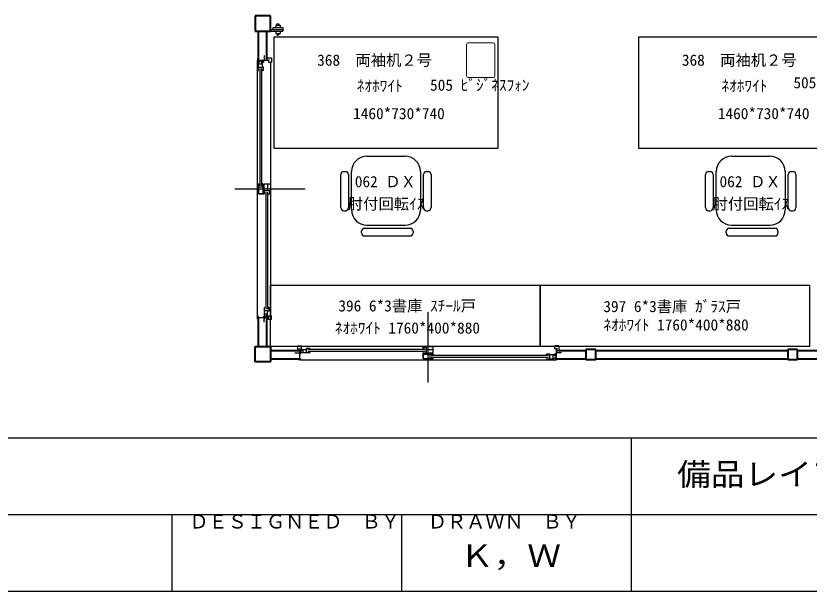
# Model space of a CAD drawing. Units: millimetres, scale not verified. Extents: x -9739 to 9926, y -7024 to 6958.
# Drawn here: x 413 to 5594, y -7024 to -3270 of the extents above; entities that cross this region are included whole.
import ezdxf
from ezdxf.enums import TextEntityAlignment as Align

# ---------------------------------------------------------------- set-up
doc = ezdxf.new("R2010")
doc.units = ezdxf.units.MM
doc.header["$LTSCALE"] = 50
for name, color, linetype, lineweight in [('0-0', 7, 'Continuous', 25), ('0-1', 7, 'Continuous', 25), ('0-4', 7, 'Continuous', 25)]:
    doc.layers.add(name, color=color, linetype=linetype, lineweight=lineweight)
doc.styles.add('ＭＳ ゴシック', font='')
doc.styles.get('ＭＳ ゴシック').set_extended_font_data('MS Gothic')

msp = doc.modelspace()

# ---------------------------------------------------------------- linework, layer by layer
at = {"layer": '0-0'}
for p, q in [((-9739.2, -6024.08), (9925.59, -6024.08)), ((4430.4, -6024.61), (4430.4, -7024.08)), ((-5654.4, -6524.08), (8997.97, -6524.08)), ((1430.4, -6524.39), (1430.4, -7024.08)), ((2930.4, -6524.39), (2930.4, -7024.08)), ((-9739.2, -7024.08), (9922.96, -7024.08))]:
    msp.add_line(p, q, dxfattribs=at)
at = {"layer": '0-1', "color": 2, "lineweight": 40}
for p, q in [((2076.47, -3270.3), (1976.47, -3270.3)), ((1976.47, -3270.3), (1976.47, -3370.3)), ((2076.47, -3370.3), (2076.47, -3270.3)), ((1976.47, -3370.3), (2076.47, -3370.3)), ((1996.47, -3560.3), (1996.47, -3370.3)), ((2051.47, -3560.3), (2051.47, -3370.3)), ((1996.47, -5428.3), (1996.47, -5238.3)), ((2051.47, -5428.3), (2051.47, -5238.3)), ((1976.47, -5428.3), (2076.47, -5428.3)), ((1976.47, -5528.3), (1976.47, -5428.3)), ((2076.47, -5428.3), (2076.47, -5528.3)), ((2076.47, -5453.3), (2266.47, -5453.3)), ((3944.47, -5453.3), (4134.47, -5453.3)), ((4134.47, -5448.3), (4134.47, -5513.3)), ((4199.47, -5448.3), (4134.47, -5448.3)), ((4199.47, -5513.3), (4199.47, -5448.3)), ((4199.47, -5453.3), (5453.47, -5453.3)), ((5453.47, -5448.3), (5453.47, -5513.3)), ((5518.47, -5448.3), (5453.47, -5448.3)), ((5518.47, -5513.3), (5518.47, -5448.3)), ((5518.47, -5453.3), (7576.47, -5453.3)), ((2076.47, -5528.3), (1976.47, -5528.3)), ((2076.47, -5508.3), (2266.47, -5508.3)), ((3944.47, -5508.3), (4134.47, -5508.3)), ((4134.47, -5513.3), (4199.47, -5513.3)), ((4199.47, -5508.3), (5453.47, -5508.3)), ((5453.47, -5513.3), (5518.47, -5513.3)), ((5518.47, -5508.3), (7576.47, -5508.3))]:
    msp.add_line(p, q, dxfattribs=at)
at = {"layer": '0-1'}
for p, q in [((2076.47, -3358.3), (2156.47, -3358.3)), ((2091.47, -3346.3), (2091.47, -3358.3)), ((2091.47, -3346.3), (2156.47, -3346.3)), ((2109.97, -3331.3), (2109.97, -3346.3)), ((2109.97, -3331.3), (2137.97, -3331.3)), ((2137.97, -3331.3), (2137.97, -3346.3)), ((2156.47, -3346.3), (2156.47, -3370.3)), ((2076.47, -3370.3), (2156.47, -3370.3)), ((2109.97, -3370.3), (2109.97, -3385.3)), ((2109.97, -3385.3), (2137.97, -3385.3)), ((2137.97, -3370.3), (2137.97, -3385.3)), ((1988.72, -3563.8), (1992.22, -3560.3)), ((1988.72, -3563.8), (1988.72, -5234.8)), ((1995.97, -3560.3), (1995.97, -3570.3)), ((1995.97, -3570.3), (1997.47, -3570.3)), ((2000.47, -3570.36), (1996.47, -3581.29)), ((2000.47, -3570.36), (2000.47, -3563.3)), ((2000.47, -3563.3), (2003.47, -3563.3)), ((2000.47, -3570.3), (2003.47, -3570.3)), ((2003.47, -3563.3), (2003.47, -3565.3)), ((2003.47, -3568.3), (2003.47, -3570.3)), ((2007.97, -3568.28), (2007.97, -3560.3)), ((2008.47, -3573.3), (2007.97, -3568.31)), ((2017.77, -3566.3), (2017.77, -3583)), ((2017.77, -3566.3), (2021.97, -3566.3)), ((2021.97, -3566.3), (2021.97, -3604.75)), ((2025.47, -3560.3), (2025.47, -3572.8)), ((2025.47, -3572.8), (2029.47, -3572.8)), ((2029.47, -3560.3), (2029.47, -3572.8)), ((2034.72, -3529.3), (2034.72, -3560.3)), ((2034.72, -3554.3), (2037.72, -3554.3)), ((2081.47, -3546.3), (2051.47, -3546.3)), ((2061.72, -3554.3), (2061.72, -3571.3)), ((2061.72, -3571.3), (2076.72, -3571.3)), ((2076.72, -3571.3), (2076.72, -5227.3)), ((2076.72, -3571.3), (2081.47, -3571.3)), ((2081.47, -3546.3), (2081.47, -3571.3)), ((1996.47, -3626.3), (1996.47, -3581.29)), ((1996.47, -3583), (2021.97, -3583)), ((1996.47, -3604.75), (2021.97, -3604.75)), ((1996.47, -3626.3), (1998.47, -3626.3)), ((2005.47, -3614.3), (2005.47, -4378.8)), ((2017.47, -3614.3), (2017.47, -4378.8)), ((2021.97, -3581.3), (2021.97, -3603.8)), ((2026.97, -3603.8), (2021.97, -3603.8)), ((2025.87, -3626.3), (2024.47, -3626.3)), ((2024.77, -3626.3), (2027.97, -3626.3)), ((1842.05, -4399.3), (2302.06, -4399.3)), ((1996.47, -4366.8), (1996.47, -4431.8)), ((1996.47, -4366.8), (1998.47, -4366.8)), ((2027.97, -4388.6), (1996.47, -4388.6)), ((2025.87, -4366.8), (2024.47, -4366.8)), ((2024.77, -4366.8), (2027.97, -4366.8)), ((2027.97, -4431.8), (2027.97, -4366.8)), ((2035.47, -4366.8), (2076.97, -4366.8)), ((2035.47, -4431.8), (2035.47, -4366.8)), ((2055.22, -4366.8), (2055.22, -4410.8)), ((2076.97, -4431.8), (2076.97, -4366.8)), ((2033.47, -4431.8), (1996.47, -4431.8)), ((2001.77, -4431.8), (2032.97, -4431.8)), ((2029.87, -4423.8), (2029.87, -4415.5)), ((2035.47, -4415.5), (2029.87, -4415.5)), ((2033.47, -4418.8), (2033.47, -4431.8)), ((2035.47, -4410.8), (2070.67, -4410.8)), ((2035.47, -4431.8), (2037.47, -4431.8)), ((2044.47, -4419.8), (2044.47, -5184.3)), ((2056.47, -4419.8), (2056.47, -5184.3)), ((2063.47, -4431.8), (2076.97, -4431.8)), ((2070.67, -4431.8), (2070.67, -4410.8)), ((2035.47, -5172.3), (2035.47, -5235.3)), ((2037.47, -5172.3), (2035.47, -5172.3)), ((2064.87, -5172.3), (2063.47, -5172.3)), ((2063.77, -5172.3), (2066.97, -5172.3)), ((2066.97, -5194.8), (2066.97, -5172.3)), ((2031.57, -5238.3), (2031.57, -5230.3)), ((2035.47, -5193.85), (2056.97, -5193.85)), ((2035.47, -5215.05), (2056.97, -5215.05)), ((2035.47, -5228.3), (2038.47, -5228.3)), ((2038.47, -5230.3), (2038.47, -5228.3)), ((2042.97, -5230.3), (2043.47, -5225.3)), ((2042.97, -5230.3), (2042.97, -5238.3)), ((2052.77, -5232.3), (2052.77, -5215.05)), ((2052.77, -5232.3), (2056.97, -5232.3)), ((2056.97, -5232.3), (2056.97, -5193.85)), ((2056.97, -5194.8), (2066.97, -5194.8)), ((2061.72, -5244.3), (2061.72, -5227.3)), ((2061.72, -5227.3), (2076.72, -5227.3)), ((2076.72, -5227.3), (2081.47, -5227.3)), ((2081.47, -5252.3), (2081.47, -5227.3)), ((3105.47, -5662.72), (3105.47, -5202.71)), ((1988.72, -5234.8), (1992.22, -5238.3)), ((1991.72, -5249.6), (1991.72, -5238.3)), ((1991.72, -5238.3), (2061.72, -5238.3)), ((2034.72, -5269.3), (2034.72, -5238.3)), ((2034.72, -5244.3), (2037.72, -5244.3)), ((2035.47, -5235.3), (2038.47, -5235.3)), ((2038.47, -5235.3), (2038.47, -5233.3)), ((2081.47, -5252.3), (2051.47, -5252.3)), ((2252.47, -5423.3), (2252.47, -5453.3)), ((2252.47, -5423.3), (2277.47, -5423.3)), ((2277.47, -5428.05), (2277.47, -5423.3)), ((2277.47, -5443.05), (2277.47, -5428.05)), ((3933.47, -5428.05), (2277.47, -5428.05)), ((2309.97, -5447.8), (2309.97, -5437.8)), ((2309.97, -5437.8), (2332.47, -5437.8)), ((2332.47, -5441), (2332.47, -5437.8)), ((3072.97, -5434.1), (3093.97, -5434.1)), ((3093.97, -5469.3), (3093.97, -5434.1)), ((3137.97, -5469.3), (3137.97, -5427.8)), ((3933.47, -5428.05), (3933.47, -5423.3)), ((3958.47, -5423.3), (3933.47, -5423.3)), ((3933.47, -5443.05), (3933.47, -5428.05)), ((3958.47, -5423.3), (3958.47, -5453.3)), ((2235.47, -5470.05), (2266.47, -5470.05)), ((2260.47, -5443.05), (2277.47, -5443.05)), ((2260.47, -5470.05), (2260.47, -5467.05)), ((2266.47, -5513.05), (2266.47, -5443.05)), ((2274.47, -5461.8), (2266.47, -5461.8)), ((2266.47, -5473.2), (2274.47, -5473.2)), ((2272.47, -5452), (2272.47, -5447.8)), ((2272.47, -5447.8), (2310.92, -5447.8)), ((2272.47, -5452), (2289.72, -5452)), ((2274.47, -5461.8), (2279.47, -5461.3)), ((2274.47, -5466.3), (2276.47, -5466.3)), ((2276.47, -5469.3), (2276.47, -5466.3)), ((2289.72, -5469.3), (2289.72, -5447.8)), ((2310.92, -5469.3), (2310.92, -5447.8)), ((3084.97, -5448.3), (2320.47, -5448.3)), ((3084.97, -5460.3), (2320.47, -5460.3)), ((2332.47, -5439.9), (2332.47, -5441.3)), ((3072.97, -5469.3), (3072.97, -5467.3)), ((3072.97, -5469.3), (3137.97, -5469.3)), ((3085.97, -5471.3), (3072.97, -5471.3)), ((3072.97, -5471.3), (3072.97, -5508.3)), ((3072.97, -5503), (3072.97, -5471.8)), ((3072.97, -5476.8), (3137.97, -5476.8)), ((3080.97, -5474.9), (3089.27, -5474.9)), ((3089.27, -5469.3), (3089.27, -5474.9)), ((3137.97, -5449.55), (3093.97, -5449.55)), ((3116.17, -5476.8), (3116.17, -5508.3)), ((3890.47, -5487.3), (3125.97, -5487.3)), ((3137.97, -5480), (3137.97, -5476.8)), ((3137.97, -5478.9), (3137.97, -5480.3)), ((3900.97, -5476.8), (3878.47, -5476.8)), ((3878.47, -5480), (3878.47, -5476.8)), ((3878.47, -5478.9), (3878.47, -5480.3)), ((3900.02, -5508.3), (3900.02, -5482.8)), ((3938.47, -5482.8), (3900.02, -5482.8)), ((3900.97, -5482.3), (3900.97, -5476.8)), ((3900.97, -5477.8), (3900.97, -5482.8)), ((3923.47, -5482.8), (3900.97, -5482.8)), ((3921.77, -5508.3), (3921.77, -5482.8)), ((3938.47, -5487), (3921.77, -5487)), ((3931.97, -5479.3), (3931.97, -5475.3)), ((3944.47, -5475.3), (3931.97, -5475.3)), ((3944.47, -5479.3), (3931.97, -5479.3)), ((3950.47, -5443.05), (3933.47, -5443.05)), ((3938.47, -5487), (3938.47, -5482.8)), ((3944.47, -5513.05), (3944.47, -5443.05)), ((3975.47, -5470.05), (3944.47, -5470.05)), ((3950.47, -5470.05), (3950.47, -5467.05)), ((2255.17, -5513.05), (2266.47, -5513.05)), ((2266.47, -5508.8), (2276.47, -5508.8)), ((2269.97, -5516.05), (2266.47, -5512.55)), ((3940.97, -5516.05), (2269.97, -5516.05)), ((2276.47, -5508.8), (2276.47, -5507.3)), ((3137.97, -5508.3), (3072.97, -5508.3)), ((3890.47, -5499.3), (3125.97, -5499.3)), ((3137.97, -5508.3), (3137.97, -5506.3)), ((3878.47, -5508.3), (3878.47, -5506.3)), ((3878.47, -5508.3), (3923.48, -5508.3)), ((3934.41, -5504.3), (3923.48, -5508.3)), ((3931.47, -5496.3), (3936.46, -5496.8)), ((3934.41, -5504.3), (3941.47, -5504.3)), ((3934.47, -5504.3), (3934.47, -5501.3)), ((3936.47, -5501.3), (3934.47, -5501.3)), ((3934.47, -5508.8), (3934.47, -5507.3)), ((3944.47, -5508.8), (3934.47, -5508.8)), ((3936.49, -5496.8), (3944.47, -5496.8)), ((3940.97, -5516.05), (3944.47, -5512.55)), ((3955.77, -5513.05), (3944.47, -5513.05))]:
    msp.add_line(p, q, dxfattribs=at)
for points in [[(1991.72, -3549), (1991.72, -3560.3), (2061.72, -3560.3)], [(2022.47, -3603.8), (2027.97, -3603.8), (2027.97, -3626.3)], [(1995.97, -5238.3), (1995.97, -5228.3), (1997.47, -5228.3)], [(3072.97, -5441.3), (3072.97, -5427.8), (3137.97, -5427.8)], [(2269.47, -5469.3), (2269.47, -5466.3), (2271.47, -5466.3)], [(2332.47, -5467.3), (2332.47, -5469.3), (2269.47, -5469.3)], [(3941.47, -5504.3), (3941.47, -5501.3), (3939.47, -5501.3)]]:
    msp.add_lwpolyline(points, dxfattribs=at)
for centre, radius, start, end in [((2123.97, -3331.3), 10, 0, 180), ((2123.97, -3385.3), 10, 180, 0), ((2008.27, -3568.28), 0.3, 180, 185.71059), ((3936.49, -5496.5), 0.3, 264.2894, 270)]:
    msp.add_arc(centre, radius, start, end, dxfattribs=at)
at = {"layer": '0-4', "color": 4, "lineweight": 18}
for p, q in [((3356.73, -3662.47), (3356.73, -3456.48)), ((3530.73, -3446.47), (3366.73, -3446.47)), ((3540.73, -3662.47), (3540.73, -3456.48)), ((3366.73, -3672.48), (3530.73, -3672.48))]:
    msp.add_line(p, q, dxfattribs=at)
at = {"layer": '0-4'}
for p, q in [((2705.07, -4186.12), (2955.07, -4186.12)), ((5087.13, -4186.12), (5337.13, -4186.12)), ((2555.07, -4285.34), (2565.07, -4285.34)), ((2605.08, -4536.12), (2605.08, -4286.12)), ((3055.07, -4286.12), (3055.07, -4536.12)), ((3095.08, -4285.34), (3105.08, -4285.34)), ((4937.13, -4285.34), (4947.13, -4285.34)), ((4987.13, -4536.12), (4987.13, -4286.12)), ((5437.13, -4286.12), (5437.13, -4536.12)), ((5477.13, -4285.34), (5487.13, -4285.34)), ((2535.07, -4521.8), (2535.07, -4305.34)), ((2585.08, -4305.34), (2585.08, -4521.8)), ((3075.08, -4521.8), (3075.08, -4305.34)), ((3125.08, -4305.34), (3125.08, -4521.8)), ((4917.13, -4521.8), (4917.13, -4305.34)), ((4967.13, -4305.34), (4967.13, -4521.8)), ((5457.13, -4521.8), (5457.13, -4305.34)), ((5507.13, -4305.34), (5507.13, -4521.8)), ((2555.07, -4541.8), (2565.07, -4541.8)), ((3095.08, -4541.8), (3105.08, -4541.8)), ((4937.13, -4541.8), (4947.13, -4541.8)), ((5477.13, -4541.8), (5487.13, -4541.8)), ((2689.9, -4656.12), (2987.67, -4656.12)), ((2705.07, -4636.12), (2955.07, -4636.12)), ((5071.96, -4656.12), (5369.72, -4656.12)), ((5087.13, -4636.12), (5337.13, -4636.12)), ((2669.9, -4686.12), (2669.9, -4676.12)), ((2689.9, -4706.12), (2987.67, -4706.12)), ((3007.67, -4676.12), (3007.67, -4686.12)), ((5051.96, -4686.12), (5051.96, -4676.12)), ((5071.96, -4706.12), (5369.72, -4706.12)), ((5389.72, -4676.12), (5389.72, -4686.12))]:
    msp.add_line(p, q, dxfattribs=at)
for points in [[(3560.08, -3406.12), (3560.08, -4136.12), (2100.08, -4136.12), (2100.08, -3406.12)], [(5942.13, -3406.12), (5942.13, -4136.12), (4482.13, -4136.12), (4482.13, -3406.12)], [(2076.47, -5428.3), (2076.47, -5028.3), (3836.47, -5028.3), (3836.47, -5428.3)], [(3836.47, -5428.3), (3836.47, -5028.3), (5596.47, -5028.3), (5596.47, -5428.3)]]:
    msp.add_lwpolyline(points, close=True, dxfattribs=at)
at = {"layer": '0-4', "color": 4, "lineweight": 18}
for centre, start, end in [((3366.73, -3456.48), 90, 180), ((3530.73, -3456.48), 0, 90), ((3366.73, -3662.47), 180, 270), ((3530.73, -3662.47), 270, 0)]:
    msp.add_arc(centre, 10, start, end, dxfattribs=at)
at = {"layer": '0-4'}
for centre, radius, start, end in [((2705.07, -4286.12), 100, 90, 180), ((2955.07, -4286.12), 100, 0, 90), ((5087.13, -4286.12), 100, 90, 180), ((5337.13, -4286.12), 100, 0, 90), ((2555.07, -4305.34), 20, 90, 180), ((2565.07, -4305.34), 20, 0, 90), ((3095.08, -4305.34), 20, 90, 180), ((3105.08, -4305.34), 20, 0, 90), ((4937.13, -4305.34), 20, 90, 180), ((4947.13, -4305.34), 20, 0, 90), ((5477.13, -4305.34), 20, 90, 180), ((5487.13, -4305.34), 20, 0, 90), ((2555.07, -4521.8), 20, 180, 270), ((2565.07, -4521.8), 20, 270, 0), ((2705.07, -4536.12), 100, 180, 270), ((2955.07, -4536.12), 100, 270, 0), ((3095.08, -4521.8), 20, 180, 270), ((3105.08, -4521.8), 20, 270, 0), ((4937.13, -4521.8), 20, 180, 270), ((4947.13, -4521.8), 20, 270, 0), ((5087.13, -4536.12), 100, 180, 270), ((5337.13, -4536.12), 100, 270, 0), ((5477.13, -4521.8), 20, 180, 270), ((5487.13, -4521.8), 20, 270, 0), ((2689.9, -4676.12), 20, 90, 180), ((2987.67, -4676.12), 20, 0, 90), ((5071.96, -4676.12), 20, 90, 180), ((5369.72, -4676.12), 20, 0, 90), ((2689.9, -4686.12), 20, 180, 270), ((2987.67, -4686.12), 20, 270, 0), ((2987.67, -4686.12), 20, 270, 0), ((5071.96, -4686.12), 20, 180, 270), ((5369.72, -4686.12), 20, 270, 0), ((5369.72, -4686.12), 20, 270, 0)]:
    msp.add_arc(centre, radius, start, end, dxfattribs=at)

# ---------------------------------------------------------------- texts
at = {"layer": '0-0', "color": 4, "style": 'ＭＳ ゴシック'}
for s, p in [('ＤＥＳＩＧＮＥＤ\u3000ＢＹ', (1546.46, -6643.02)), ('ＤＲＡＷＮ\u3000ＢＹ', (3103.57, -6643.02))]:
    msp.add_text(s, height=91.64, dxfattribs=at).set_placement(p, align=Align.BOTTOM_LEFT)
at = {"layer": '0-4', "color": 4, "style": 'ＭＳ ゴシック'}
for s, p in [('368\u3000両袖机２号', (2380.62, -3617.67)), ('368\u3000両袖机２号', (4762.68, -3617.67)), ('505 ﾋﾞｼﾞﾈｽﾌｫﾝ', (3117.91, -3780.62)), ('505 ﾋﾞｼﾞﾈｽﾌｫﾝ', (5491.05, -3764.73)), ('ﾈｵﾎﾜｲﾄ', (2638.87, -3785.27)), ('ﾈｵﾎﾜｲﾄ', (5020.92, -3785.27)), ('1460*730*740', (2615.47, -3966.3)), ('1460*730*740', (4997.53, -3966.3)), ('062 ＤＸ', (2626.41, -4410.5)), ('062 ＤＸ', (5008.46, -4410.5)), ('肘付回転ｲｽ', (2580.91, -4555.28)), ('肘付回転ｲｽ', (4962.96, -4555.28)), ('396 6*3書庫 ｽﾁｰﾙ戸', (2519.04, -5221.04)), ('397 6*3書庫 ｶﾞﾗｽ戸', (4249.56, -5225.27)), ('ﾈｵﾎﾜｲﾄ 1760*400*880', (2495.77, -5365.52)), ('ﾈｵﾎﾜｲﾄ 1760*400*880', (4250.49, -5345.32))]:
    msp.add_text(s, height=73.31, dxfattribs=at).set_placement(p, align=Align.BOTTOM_LEFT)
at = {"layer": '0-4', "style": 'ＭＳ ゴシック', "width": 1.1}
for s, p in [('備品レイアウト', (4731.46, -6378.69)), ('Ｋ，Ｗ', (3312.82, -6909.77))]:
    msp.add_text(s, height=146.6, dxfattribs=at).set_placement(p, align=Align.BOTTOM_LEFT)

doc.saveas('drawing.dxf')
